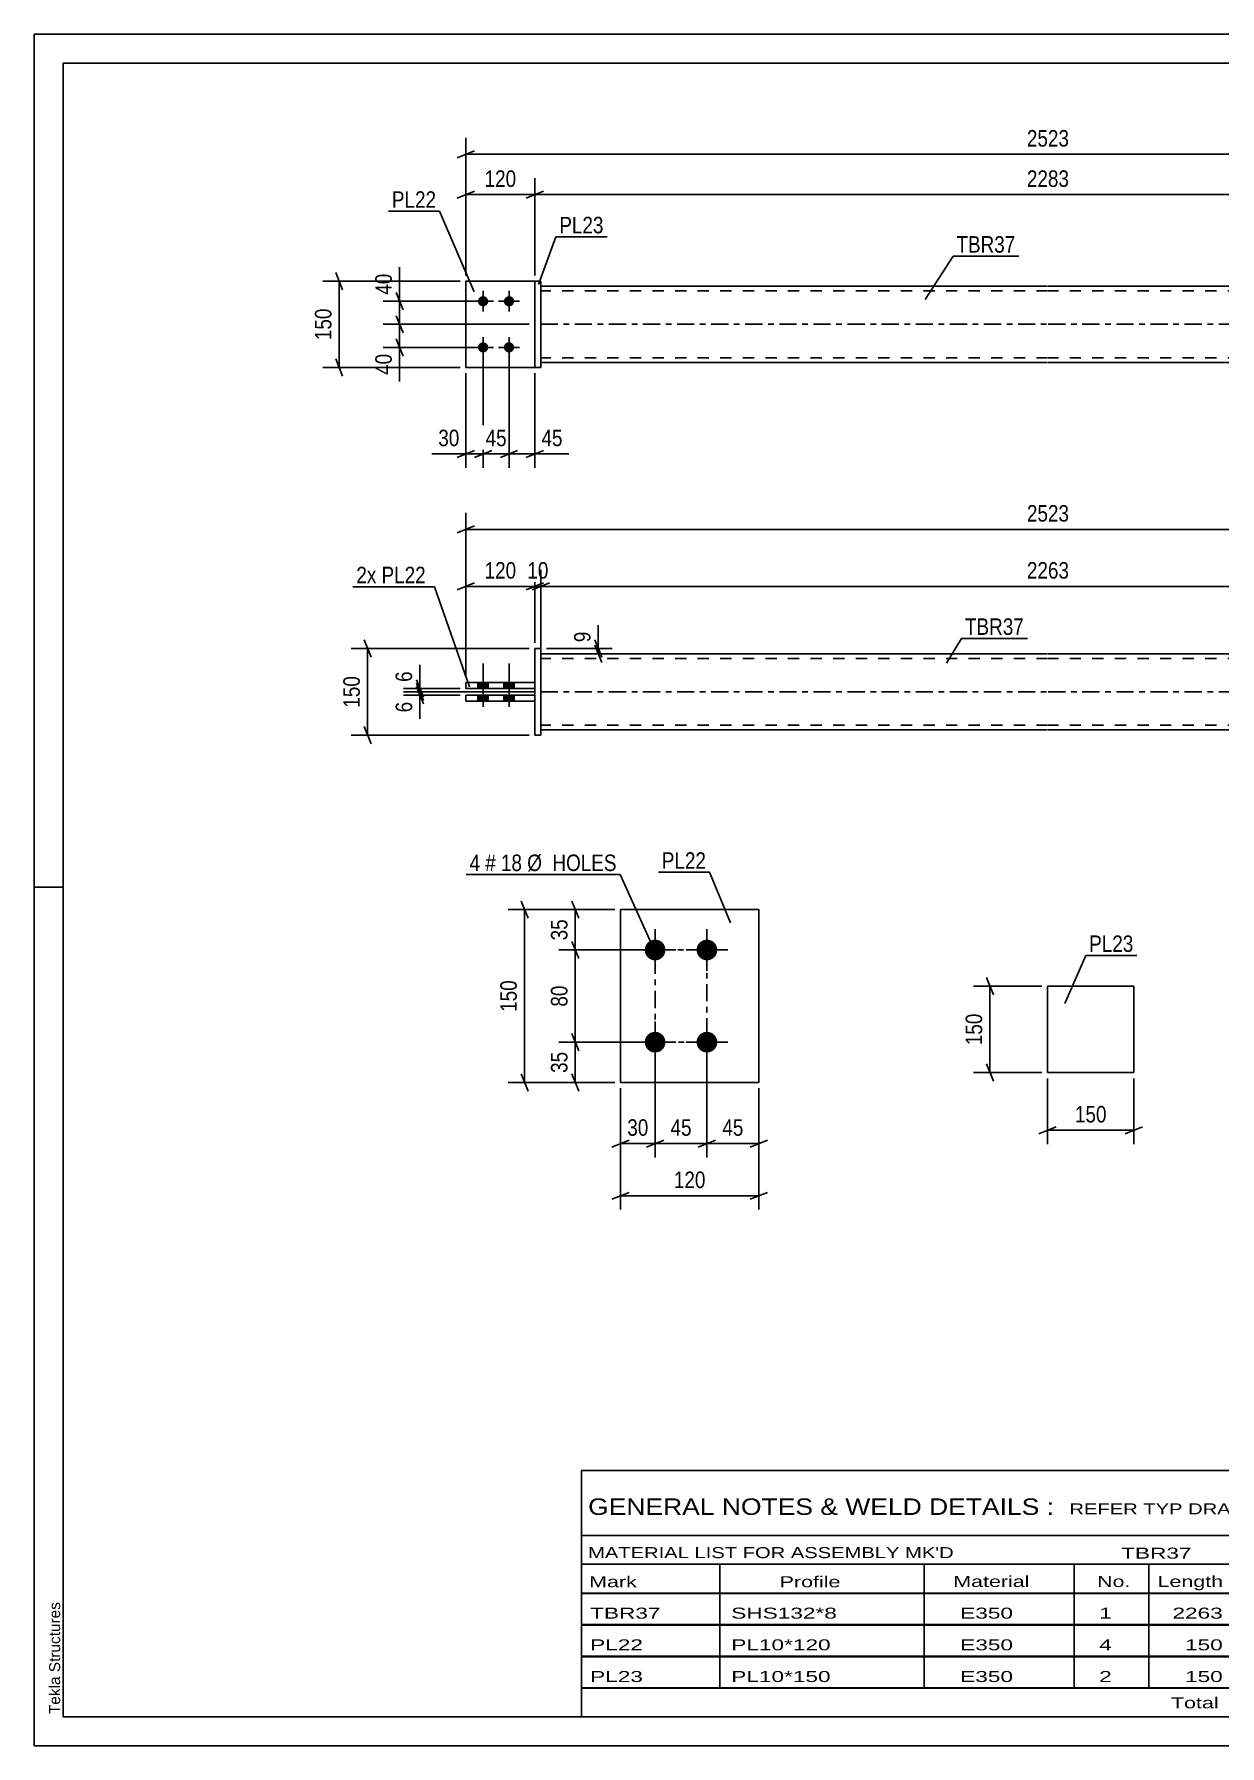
# Model space of a CAD drawing. Header units: millimetres. Extents: x 0 to 420, y 0 to 297.
# Drawn here: x 0 to 205.8, y 0 to 297 of the extents above; entities that cross this region are included whole.
import ezdxf

# ---------------------------------------------------------------- set-up
doc = ezdxf.new("R2010")
doc.units = ezdxf.units.MM
doc.linetypes.add('DXK_LINE_DOT2', pattern=[3.9198, 1.9599, -1.9599])
doc.linetypes.add('DXK_LINE_DOT3', pattern=[5.9187, 2.979, -0.9799, 0.9799, -0.9799])
doc.styles.add('Arial', font='arial.ttf', dxfattribs={"height": 0.2})
doc.styles.add('Arial Narrow', font='ARIALN.TTF', dxfattribs={"height": 0.2})

# ---------------------------------------------------------------- blocks, each defined once
blk = doc.blocks.new('Unknown-489684356-1163')
at = {"color": 5, "linetype": 'Continuous'}
for p, q in [((420, 297), (0, 297)), ((0, 297), (0, 0)), ((0, 292), (0, 297)), ((415, 292), (5, 292)), ((5, 292), (5, 5)), ((5, 149), (0, 149)), ((0, 0), (0, 5)), ((5, 5), (415, 5)), ((0, 0), (420, 0))]:
    blk.add_line(p, q, dxfattribs=at)
at = {"color": 174, "linetype": 'Continuous', "style": 'Arial'}
blk.add_text('Tekla Structures', height=1.9102, rotation=90, dxfattribs=at).set_placement((4.5, 5.5))
blk = doc.blocks.new('Unknown-489684356-3835')
at = {"color": 7, "linetype": 'Continuous'}
for p, q in [((95, 47.75), (255, 47.75)), ((95, 36.5), (95, 47.75)), ((255, 47.75), (255, 36.5)), ((95, 36.5), (255, 36.5)), ((95, 36.5), (95, 31.5)), ((255, 36.5), (255, 31.5)), ((95, 31.5), (255, 31.5)), ((95, 31.5), (95, 26.5)), ((119, 31.5), (119, 26.5)), ((154.5, 31.5), (154.5, 26.5)), ((180.5, 31.5), (180.5, 26.5)), ((193.5, 31.5), (193.5, 26.5)), ((211, 31.5), (211, 26.5)), ((233, 31.5), (233, 26.5)), ((255, 31.5), (255, 26.5)), ((95, 26.5), (255, 26.5)), ((95, 26.45), (95, 21.05)), ((95, 26.45), (255, 26.45)), ((119, 26.5), (119, 21)), ((154.5, 26.5), (154.5, 21)), ((180.5, 26.5), (180.5, 21)), ((193.5, 26.5), (193.5, 21)), ((211, 26.5), (211, 21)), ((233, 26.5), (233, 21)), ((255, 26.45), (255, 21.05)), ((95, 21.05), (255, 21.05)), ((95, 20.95), (95, 15.55)), ((95, 20.95), (255, 20.95)), ((119, 21), (119, 15.5)), ((154.5, 21), (154.5, 15.5)), ((180.5, 21), (180.5, 15.5)), ((193.5, 21), (193.5, 15.5)), ((211, 21), (211, 15.5)), ((233, 21), (233, 15.5)), ((255, 20.95), (255, 15.55)), ((95, 15.55), (255, 15.55)), ((95, 15.45), (95, 10.05)), ((95, 15.45), (255, 15.45)), ((119, 15.5), (119, 10)), ((154.5, 15.5), (154.5, 10)), ((180.5, 15.5), (180.5, 10)), ((193.5, 15.5), (193.5, 10)), ((211, 15.5), (211, 10)), ((233, 15.5), (233, 10)), ((255, 15.45), (255, 10.05)), ((95, 10.05), (255, 10.05)), ((95, 10), (255, 10)), ((95, 10), (95, 5)), ((211, 10), (211, 5)), ((233, 10), (233, 5)), ((255, 10), (255, 5)), ((95, 5), (255, 5))]:
    blk.add_line(p, q, dxfattribs=at)
at = {"color": 7, "style": 'Arial Narrow'}
for s, height, width, p in [('GENERAL NOTES & WELD DETAILS :', 2.8633, 1.4, (96.15, 40.06)), ('REFER TYP DRAWING TYP-01', 1.9089, 1.6, (179.7, 40.16)), ("MATERIAL LIST FOR ASSEMBLY MK'D", 1.9089, 1.6, (96.15, 32.56)), ('TBR37', 1.909, 1.794707, (188.68, 32.47)), ('6', 1.91, 1.794707, (217.08, 32.56)), ('No. Required', 1.9089, 1.6, (226.41, 32.56)), ('Mark', 1.909, 1.7, (96.34, 27.5)), ('Profile', 1.909, 1.7, (129.41, 27.5)), ('Material', 1.909, 1.7, (159.54, 27.56)), ('No.', 1.909, 1.7, (184.5, 27.56)), ('Length', 1.909, 1.7, (195, 27.56)), ('Area', 1.909, 1.7, (217.5, 27.56)), ('Weight', 1.909, 1.7, (237, 27.56))]:
    blk.add_text(s, height=height, dxfattribs=dict(at, width=width)).set_placement(p)
at = {"color": 7, "linetype": 'Continuous', "style": 'Arial Narrow'}
for s, height, width, p in [('TBR37', 1.909, 1.794707, (96.5, 22.06)), ('SHS132*8', 1.909, 1.794707, (121, 22.06)), ('E350', 1.909, 1.794707, (160.74, 22.06)), ('1', 1.91, 1.794707, (184.86, 22.06)), ('2263', 1.909, 1.794707, (197.58, 22.06)), ('1.2', 1.909, 1.794707, (221.32, 22.06)), ('70.5', 1.909, 1.794707, (240.14, 22.06)), ('PL22', 1.909, 1.794707, (96.5, 16.56)), ('PL10*120', 1.909, 1.794707, (121, 16.56)), ('E350', 1.909, 1.794707, (160.74, 16.56)), ('4', 1.91, 1.794707, (184.86, 16.56)), ('150', 1.909, 1.794707, (199.77, 16.56)), ('0.0', 1.909, 1.794707, (221.32, 16.56)), ('5.7', 1.909, 1.794707, (242.33, 16.56)), ('PL23', 1.909, 1.794707, (96.5, 11.06)), ('PL10*150', 1.909, 1.794707, (121, 11.06)), ('E350', 1.909, 1.794707, (160.74, 11.06)), ('2', 1.91, 1.794707, (184.86, 11.06)), ('150', 1.909, 1.794707, (199.77, 11.06)), ('0.1', 1.909, 1.794707, (221.32, 11.06)), ('3.5', 1.909, 1.794707, (242.33, 11.06)), ('Total', 1.909, 1.7, (197.33, 6.5)), ('1.5', 1.909, 1.794707, (220.83, 6.5)), ('79.7', 1.909, 1.794707, (240.14, 6.5))]:
    blk.add_text(s, height=height, dxfattribs=dict(at, width=width)).set_placement(p)
blk = doc.blocks.new('Part-489684356-1448 - 1400')
at = {"color": 2, "linetype": 'Continuous'}
for p, q in [((86.92, 182.29), (74.92, 182.29)), ((74.92, 182.29), (74.92, 181.29)), ((74.92, 181.29), (86.92, 181.29)), ((86.92, 181.29), (86.92, 182.29))]:
    blk.add_line(p, q, dxfattribs=at)
blk = doc.blocks.new('Part-489684356-1476 - 1400')
at = {"linetype": 'Continuous'}
blk.add_hatch(color=2, dxfattribs=at).paths.add_polyline_path([(234.02, 176.29), (233.22, 177.69), (234.82, 177.69)])
at = {"color": 2, "linetype": 'Continuous'}
for p, q in [((87.92, 189.49), (175.92, 189.49)), ((176.02, 189.49), (264.02, 189.49)), ((87.92, 176.29), (175.92, 176.29)), ((176.02, 176.29), (264.02, 176.29)), ((234.02, 176.29), (233.22, 177.69)), ((233.22, 177.69), (234.82, 177.69)), ((234.82, 177.69), (234.02, 176.29))]:
    blk.add_line(p, q, dxfattribs=at)
at = {"color": 7, "linetype": 'DXK_LINE_DOT2'}
for p, q in [((87.92, 176.29), (87.92, 189.49)), ((175.92, 188.69), (87.92, 188.69)), ((264.02, 188.69), (176.02, 188.69)), ((264.02, 189.49), (264.02, 176.29)), ((175.92, 177.09), (87.92, 177.09)), ((264.02, 177.09), (176.02, 177.09))]:
    blk.add_line(p, q, dxfattribs=at)
at = {"color": 7, "linetype": 'DXK_LINE_DOT3'}
for p, q in [((87.92, 182.89), (175.92, 182.89)), ((176.02, 182.89), (264.02, 182.89))]:
    blk.add_line(p, q, dxfattribs=at)
at = {"color": 2, "linetype": 'Continuous'}
blk.add_circle((234.02, 177.19), 1, dxfattribs=at)
blk = doc.blocks.new('Bolt-489684356-1413 - 1400')
at = {"linetype": 'Continuous'}
for points in [[(77.02, 183.49), (78.82, 183.49), (78.82, 184.49), (77.02, 184.49)], [(77.02, 183.49), (78.82, 183.49), (78.82, 184.49), (77.02, 184.49)], [(81.52, 183.49), (83.32, 183.49), (83.32, 184.49), (81.52, 184.49)], [(81.52, 183.49), (83.32, 183.49), (83.32, 184.49), (81.52, 184.49)], [(77.02, 181.29), (78.82, 181.29), (78.82, 182.29), (77.02, 182.29)], [(77.02, 181.29), (78.82, 181.29), (78.82, 182.29), (77.02, 182.29)], [(81.52, 181.29), (83.32, 181.29), (83.32, 182.29), (81.52, 182.29)], [(81.52, 181.29), (83.32, 181.29), (83.32, 182.29), (81.52, 182.29)]]:
    blk.add_hatch(color=1, dxfattribs=at).paths.add_polyline_path(points)
at = {"color": 1, "linetype": 'Continuous'}
for p, q in [((77.92, 180.29), (77.92, 187.79)), ((77.92, 180.29), (77.92, 187.79)), ((82.42, 180.29), (82.42, 187.79)), ((82.42, 180.29), (82.42, 187.79)), ((77.02, 183.49), (77.02, 184.49)), ((77.02, 183.49), (77.02, 184.49)), ((78.82, 183.49), (78.82, 184.49)), ((78.82, 183.49), (78.82, 184.49)), ((81.52, 183.49), (81.52, 184.49)), ((81.52, 183.49), (81.52, 184.49)), ((83.32, 183.49), (83.32, 184.49)), ((83.32, 183.49), (83.32, 184.49)), ((77.02, 181.29), (77.02, 182.29)), ((77.02, 181.29), (77.02, 182.29)), ((78.82, 181.29), (78.82, 182.29)), ((78.82, 181.29), (78.82, 182.29)), ((81.52, 181.29), (81.52, 182.29)), ((81.52, 181.29), (81.52, 182.29)), ((83.32, 181.29), (83.32, 182.29)), ((83.32, 181.29), (83.32, 182.29))]:
    blk.add_line(p, q, dxfattribs=at)
blk = doc.blocks.new('Part-489684356-1417 - 1400')
at = {"color": 2, "linetype": 'Continuous'}
for p, q in [((86.92, 175.39), (86.92, 190.39)), ((86.92, 190.39), (87.92, 190.39)), ((87.92, 190.39), (87.92, 175.39)), ((87.92, 175.39), (86.92, 175.39))]:
    blk.add_line(p, q, dxfattribs=at)
blk = doc.blocks.new('Part-489684356-1443 - 1400')
at = {"color": 2, "linetype": 'Continuous'}
for p, q in [((86.92, 184.49), (74.92, 184.49)), ((74.92, 184.49), (74.92, 183.49)), ((86.92, 183.49), (86.92, 184.49)), ((86.92, 183.49), (74.92, 183.49))]:
    blk.add_line(p, q, dxfattribs=at)
blk = doc.blocks.new('Part-489684356-1706 - 1681')
at = {"color": 2, "linetype": 'Continuous'}
for p, q in [((86.92, 254.16), (74.92, 254.16)), ((74.92, 254.16), (74.92, 239.16)), ((74.92, 239.16), (86.92, 239.16))]:
    blk.add_line(p, q, dxfattribs=at)
at = {"color": 7, "linetype": 'DXK_LINE_DOT2'}
blk.add_line((86.92, 239.16), (86.92, 254.16), dxfattribs=at)
blk = doc.blocks.new('Part-489684356-1747 - 1681')
at = {"linetype": 'Continuous'}
blk.add_hatch(color=2, dxfattribs=at).paths.add_polyline_path([(234.02, 246.66), (233.22, 248.06), (234.82, 248.06)])
at = {"color": 2, "linetype": 'Continuous'}
for p, q in [((87.92, 253.26), (175.92, 253.26)), ((176.02, 253.26), (264.02, 253.26)), ((234.02, 246.66), (233.22, 248.06)), ((233.22, 248.06), (234.82, 248.06)), ((234.82, 248.06), (234.02, 246.66)), ((87.92, 240.06), (175.92, 240.06)), ((176.02, 240.06), (264.02, 240.06))]:
    blk.add_line(p, q, dxfattribs=at)
at = {"color": 7, "linetype": 'DXK_LINE_DOT2'}
for p, q in [((87.92, 253.26), (87.92, 240.06)), ((175.92, 252.46), (87.92, 252.46)), ((264.02, 252.46), (176.02, 252.46)), ((264.02, 253.26), (264.02, 240.06)), ((175.92, 240.86), (87.92, 240.86)), ((264.02, 240.86), (176.02, 240.86))]:
    blk.add_line(p, q, dxfattribs=at)
at = {"color": 7, "linetype": 'DXK_LINE_DOT3'}
for p, q in [((87.92, 246.66), (175.92, 246.66)), ((176.02, 246.66), (264.02, 246.66))]:
    blk.add_line(p, q, dxfattribs=at)
at = {"color": 2, "linetype": 'Continuous'}
blk.add_circle((234.02, 247.56), 1, dxfattribs=at)
blk = doc.blocks.new('Part-489684356-1701 - 1681')
at = {"color": 2, "linetype": 'Continuous'}
for p, q in [((86.92, 239.16), (86.92, 254.16)), ((86.92, 254.16), (87.92, 254.16)), ((87.92, 239.16), (87.92, 254.16)), ((86.92, 239.16), (87.92, 239.16))]:
    blk.add_line(p, q, dxfattribs=at)
blk = doc.blocks.new('Bolt-489684356-1685 - 1681')
at = {"linetype": 'Continuous'}
for points in [[(77.92, 249.76, -1), (77.92, 251.56, -1)], [(82.42, 249.76, -1), (82.42, 251.56, -1)], [(77.92, 241.76, -1), (77.92, 243.56, -1)], [(82.42, 241.76, -1), (82.42, 243.56, -1)]]:
    blk.add_hatch(color=1, dxfattribs=at).paths.add_polyline_path(points)
at = {"color": 1, "linetype": 'Continuous'}
for p, q in [((77.92, 248.86), (77.92, 252.46)), ((82.42, 248.86), (82.42, 252.46)), ((79.72, 250.66), (76.12, 250.66)), ((84.22, 250.66), (80.62, 250.66)), ((77.92, 240.86), (77.92, 244.46)), ((82.42, 240.86), (82.42, 244.46)), ((79.72, 242.66), (76.12, 242.66)), ((84.22, 242.66), (80.62, 242.66))]:
    blk.add_line(p, q, dxfattribs=at)
blk = doc.blocks.new('Part-489684356-1707 - 1681')
at = {"color": 7, "linetype": 'DXK_LINE_DOT2'}
for p, q in [((86.92, 254.16), (74.92, 254.16)), ((74.92, 254.16), (74.92, 239.16)), ((86.92, 239.16), (86.92, 254.16)), ((74.92, 239.16), (86.92, 239.16))]:
    blk.add_line(p, q, dxfattribs=at)
blk = doc.blocks.new('Bolt-489684356-2108 - 2046')
at = {"linetype": 'Continuous'}
for points in [[(107.78, 136.29, -1), (107.78, 139.89, -1)], [(116.78, 136.29, -1), (116.78, 139.89, -1)], [(107.78, 120.29, -1), (107.78, 123.89, -1)], [(116.78, 120.29, -1), (116.78, 123.89, -1)]]:
    blk.add_hatch(color=1, dxfattribs=at).paths.add_polyline_path(points)
at = {"color": 1, "linetype": 'Continuous'}
for p, q in [((107.78, 134.49), (107.78, 141.69)), ((116.78, 134.49), (116.78, 141.69)), ((111.38, 138.09), (104.18, 138.09)), ((120.38, 138.09), (113.18, 138.09)), ((107.78, 118.49), (107.78, 125.69)), ((116.78, 118.49), (116.78, 125.69)), ((111.38, 122.09), (104.18, 122.09)), ((120.38, 122.09), (113.18, 122.09))]:
    blk.add_line(p, q, dxfattribs=at)
blk = doc.blocks.new('Part-489684356-2113 - 2046')
at = {"color": 2, "linetype": 'Continuous'}
for p, q in [((101.78, 115.09), (101.78, 145.09)), ((101.78, 145.09), (125.78, 145.09)), ((125.78, 115.09), (125.78, 145.09)), ((101.78, 115.09), (125.78, 115.09))]:
    blk.add_line(p, q, dxfattribs=at)
blk = doc.blocks.new('Part-489684356-2273 - 2267')
at = {"color": 2, "linetype": 'Continuous'}
for p, q in [((175.9, 131.81), (190.9, 131.81)), ((175.9, 116.81), (175.9, 131.81)), ((190.9, 131.81), (190.9, 116.81)), ((190.9, 116.81), (175.9, 116.81))]:
    blk.add_line(p, q, dxfattribs=at)
blk = doc.blocks.new('Rectangle-489684356-2253 - 2046')
at = {"color": 1, "linetype": 'DXK_LINE_DOT3'}
blk.add_lwpolyline([(107.78, 138.09), (116.78, 138.09), (116.78, 122.09), (107.78, 122.09), (107.78, 138.09)], close=True, dxfattribs=at)
blk = doc.blocks.new('StraightDimension-489684356-1537 - 1400')
at = {"color": 7, "linetype": 'Continuous'}
for p, q in [((74.92, 185.49), (74.92, 204.04)), ((86.92, 191.39), (86.92, 204.04)), ((73.42, 200.59), (76.42, 201.79)), ((74.92, 201.19), (86.92, 201.19)), ((88.42, 201.79), (85.42, 200.59))]:
    blk.add_line(p, q, dxfattribs=at)
at = {"color": 0}
blk.add_wipeout([(84.27, 201.94), (84.27, 206.14), (77.58, 206.14), (77.58, 201.94)], dxfattribs=at)
at = {"color": 3, "style": 'Arial Narrow'}
blk.add_text('120', height=2.863, dxfattribs=at).set_placement((78.18, 202.54))
blk = doc.blocks.new('StraightDimension-489684356-1527 - 1400')
at = {"color": 7, "linetype": 'Continuous'}
for p, q in [((86.92, 191.39), (86.92, 204.04)), ((87.92, 190.49), (87.92, 204.04)), ((85.42, 200.59), (88.42, 201.79)), ((89.42, 201.79), (86.42, 200.59)), ((86.92, 201.19), (87.92, 201.19))]:
    blk.add_line(p, q, dxfattribs=at)
at = {"color": 0}
blk.add_wipeout([(89.85, 201.94), (89.85, 206.14), (85, 206.14), (85, 201.94)], dxfattribs=at)
at = {"color": 3, "style": 'Arial Narrow'}
blk.add_text('10', height=2.863, dxfattribs=at).set_placement((85.6, 202.54))
blk = doc.blocks.new('StraightDimension-489684356-1574 - 1400')
at = {"color": 7, "linetype": 'Continuous'}
for p, q in [((66.35, 184.99), (67.55, 181.99)), ((67.55, 181.39), (66.35, 184.39)), ((73.92, 183.49), (64.1, 183.49)), ((86.92, 182.89), (64.1, 182.89)), ((66.95, 182.89), (66.95, 183.49))]:
    blk.add_line(p, q, dxfattribs=at)
at = {"color": 0}
blk.add_wipeout([(66.2, 187.04), (62, 187.04), (62, 184.01), (66.2, 184.01)], dxfattribs=at)
at = {"color": 7, "linetype": 'Continuous'}
blk.add_line((66.95, 183.49), (66.95, 187.56), dxfattribs=at)
blk.add_line((66.95, 183.49), (66.95, 187.56), dxfattribs=at)
at = {"color": 3, "style": 'Arial Narrow'}
blk.add_text('6', height=2.86, rotation=90.0002, dxfattribs=at).set_placement((65.6, 184.61))
blk = doc.blocks.new('StraightDimension-489684356-1591 - 1400')
at = {"color": 7, "linetype": 'Continuous'}
for p, q in [((74.92, 185.49), (74.92, 213.93)), ((277.02, 185.49), (277.02, 213.93)), ((76.42, 211.68), (73.42, 210.48)), ((74.92, 211.08), (277.02, 211.08)), ((275.52, 210.48), (278.52, 211.68))]:
    blk.add_line(p, q, dxfattribs=at)
at = {"color": 0}
blk.add_wipeout([(180.23, 211.83), (180.23, 216.03), (171.72, 216.03), (171.72, 211.83)], dxfattribs=at)
at = {"color": 3, "style": 'Arial Narrow'}
blk.add_text('2523', height=2.863, dxfattribs=at).set_placement((172.32, 212.43))
blk = doc.blocks.new('StraightDimension-489684356-1485 - 1400')
at = {"color": 7, "linetype": 'Continuous'}
for p, q in [((88.92, 190.39), (100.32, 190.39)), ((97.32, 191.89), (98.52, 188.89)), ((98.52, 187.99), (97.32, 190.99)), ((97.92, 189.49), (97.92, 190.39)), ((88.92, 189.49), (100.32, 189.49))]:
    blk.add_line(p, q, dxfattribs=at)
at = {"color": 0}
blk.add_wipeout([(97.17, 193.94), (92.97, 193.94), (92.97, 190.91), (97.17, 190.91)], dxfattribs=at)
at = {"color": 7, "linetype": 'Continuous'}
blk.add_line((97.92, 190.39), (97.92, 194.46), dxfattribs=at)
blk.add_line((97.92, 190.39), (97.92, 194.46), dxfattribs=at)
at = {"color": 3, "style": 'Arial Narrow'}
blk.add_text('9', height=2.86, rotation=90.0002, dxfattribs=at).set_placement((96.57, 191.51))
blk = doc.blocks.new('StraightDimension-489684356-1517 - 1400')
at = {"color": 7, "linetype": 'Continuous'}
for p, q in [((87.92, 190.49), (87.92, 204.04)), ((264.02, 190.49), (264.02, 204.04)), ((89.42, 201.79), (86.42, 200.59)), ((87.92, 201.19), (264.02, 201.19)), ((262.52, 200.59), (265.52, 201.79))]:
    blk.add_line(p, q, dxfattribs=at)
at = {"color": 0}
blk.add_wipeout([(180.23, 201.94), (180.23, 206.14), (171.72, 206.14), (171.72, 201.94)], dxfattribs=at)
at = {"color": 3, "style": 'Arial Narrow'}
blk.add_text('2263', height=2.863, dxfattribs=at).set_placement((172.32, 202.54))
blk = doc.blocks.new('StraightDimension-489684356-1558 - 1400')
at = {"color": 7, "linetype": 'Continuous'}
for p, q in [((66.35, 184.39), (67.55, 181.39)), ((86.92, 182.89), (64.1, 182.89)), ((73.92, 182.29), (64.1, 182.29)), ((67.55, 180.79), (66.35, 183.79)), ((66.95, 182.29), (66.95, 182.89))]:
    blk.add_line(p, q, dxfattribs=at)
at = {"color": 0}
blk.add_wipeout([(66.2, 181.76), (62, 181.76), (62, 178.73), (66.2, 178.73)], dxfattribs=at)
at = {"color": 7, "linetype": 'Continuous'}
blk.add_line((66.95, 182.29), (66.95, 178.21), dxfattribs=at)
blk.add_line((66.95, 182.29), (66.95, 178.21), dxfattribs=at)
at = {"color": 3, "style": 'Arial Narrow'}
blk.add_text('6', height=2.86, rotation=90.0002, dxfattribs=at).set_placement((65.6, 179.33))
blk = doc.blocks.new('StraightDimension-489684356-3391 - 1400')
at = {"color": 7, "linetype": 'Continuous'}
for p, q in [((85.92, 190.39), (55.02, 190.39)), ((58.47, 188.89), (57.27, 191.89)), ((57.87, 175.39), (57.87, 190.39)), ((85.92, 175.39), (55.02, 175.39)), ((57.27, 176.89), (58.47, 173.89))]:
    blk.add_line(p, q, dxfattribs=at)
at = {"color": 0}
blk.add_wipeout([(57.12, 186.23), (52.92, 186.23), (52.92, 179.54), (57.12, 179.54)], dxfattribs=at)
at = {"color": 3, "style": 'Arial Narrow'}
blk.add_text('150', height=2.863, rotation=90.0002, dxfattribs=at).set_placement((56.52, 180.14))
blk = doc.blocks.new('StraightDimension-489684356-1857 - 1681')
at = {"color": 7, "linetype": 'Continuous'}
for p, q in [((76.92, 250.66), (60.57, 250.66)), ((62.82, 252.16), (64.02, 249.16)), ((63.42, 246.66), (63.42, 250.66)), ((85.92, 246.66), (60.57, 246.66)), ((64.02, 245.16), (62.82, 248.16))]:
    blk.add_line(p, q, dxfattribs=at)
at = {"color": 0}
blk.add_wipeout([(62.67, 256.04), (58.47, 256.04), (58.47, 251.19), (62.67, 251.19)], dxfattribs=at)
at = {"color": 7, "linetype": 'Continuous'}
blk.add_line((63.42, 250.66), (63.42, 256.57), dxfattribs=at)
blk.add_line((63.42, 250.66), (63.42, 256.57), dxfattribs=at)
at = {"color": 3, "style": 'Arial Narrow'}
blk.add_text('40', height=2.863, rotation=90.0002, dxfattribs=at).set_placement((62.07, 251.79))
blk = doc.blocks.new('StraightDimension-489684356-1874 - 1681')
at = {"color": 7, "linetype": 'Continuous'}
for p, q in [((77.92, 241.66), (77.92, 221.76)), ((74.92, 238.16), (74.92, 221.76)), ((73.42, 223.56), (76.42, 224.76)), ((74.92, 224.16), (77.92, 224.16)), ((79.42, 224.76), (76.42, 223.56))]:
    blk.add_line(p, q, dxfattribs=at)
at = {"color": 0}
blk.add_wipeout([(74.4, 224.91), (74.4, 229.11), (69.54, 229.11), (69.54, 224.91)], dxfattribs=at)
at = {"color": 7, "linetype": 'Continuous'}
blk.add_line((74.92, 224.16), (69.02, 224.16), dxfattribs=at)
blk.add_line((74.92, 224.16), (69.02, 224.16), dxfattribs=at)
at = {"color": 3, "style": 'Arial Narrow'}
blk.add_text('30', height=2.863, dxfattribs=at).set_placement((70.14, 225.51))
blk = doc.blocks.new('StraightDimension-489684356-1952 - 1681')
at = {"color": 7, "linetype": 'Continuous'}
for p, q in [((74.92, 255.16), (74.92, 272.01)), ((86.92, 255.16), (86.92, 272.01)), ((73.42, 268.56), (76.42, 269.76)), ((74.92, 269.16), (86.92, 269.16)), ((88.42, 269.76), (85.42, 268.56))]:
    blk.add_line(p, q, dxfattribs=at)
at = {"color": 0}
blk.add_wipeout([(84.27, 269.91), (84.27, 274.11), (77.58, 274.11), (77.58, 269.91)], dxfattribs=at)
at = {"color": 3, "style": 'Arial Narrow'}
blk.add_text('120', height=2.863, dxfattribs=at).set_placement((78.18, 270.51))
blk = doc.blocks.new('StraightDimension-489684356-1848 - 1681')
at = {"color": 7, "linetype": 'Continuous'}
for p, q in [((85.92, 246.66), (60.57, 246.66)), ((62.82, 248.16), (64.02, 245.16)), ((63.42, 242.66), (63.42, 246.66)), ((64.02, 241.16), (62.82, 244.16)), ((76.92, 242.66), (60.57, 242.66))]:
    blk.add_line(p, q, dxfattribs=at)
at = {"color": 0}
blk.add_wipeout([(62.67, 242.14), (58.47, 242.14), (58.47, 237.28), (62.67, 237.28)], dxfattribs=at)
at = {"color": 7, "linetype": 'Continuous'}
blk.add_line((63.42, 242.66), (63.42, 236.76), dxfattribs=at)
blk.add_line((63.42, 242.66), (63.42, 236.76), dxfattribs=at)
at = {"color": 3, "style": 'Arial Narrow'}
blk.add_text('40', height=2.863, rotation=90.0002, dxfattribs=at).set_placement((62.07, 237.88))
blk = doc.blocks.new('StraightDimension-489684356-1893 - 1681')
at = {"color": 7, "linetype": 'Continuous'}
for p, q in [((77.92, 241.66), (77.92, 221.76)), ((82.42, 241.66), (82.42, 221.76)), ((76.42, 223.56), (79.42, 224.76)), ((77.92, 224.16), (82.42, 224.16)), ((83.92, 224.76), (80.92, 223.56))]:
    blk.add_line(p, q, dxfattribs=at)
at = {"color": 0}
blk.add_wipeout([(82.6, 224.91), (82.6, 229.11), (77.75, 229.11), (77.75, 224.91)], dxfattribs=at)
at = {"color": 3, "style": 'Arial Narrow'}
blk.add_text('45', height=2.863, dxfattribs=at).set_placement((78.35, 225.51))
blk = doc.blocks.new('StraightDimension-489684356-1909 - 1681')
at = {"color": 7, "linetype": 'Continuous'}
for p, q in [((82.42, 241.66), (82.42, 221.76)), ((86.92, 238.16), (86.92, 221.76)), ((80.92, 223.56), (83.92, 224.76)), ((82.42, 224.16), (86.92, 224.16)), ((88.42, 224.76), (85.42, 223.56))]:
    blk.add_line(p, q, dxfattribs=at)
at = {"color": 0}
blk.add_wipeout([(92.31, 224.91), (92.31, 229.11), (87.45, 229.11), (87.45, 224.91)], dxfattribs=at)
at = {"color": 7, "linetype": 'Continuous'}
blk.add_line((86.92, 224.16), (92.83, 224.16), dxfattribs=at)
blk.add_line((86.92, 224.16), (92.83, 224.16), dxfattribs=at)
at = {"color": 3, "style": 'Arial Narrow'}
blk.add_text('45', height=2.863, dxfattribs=at).set_placement((88.05, 225.51))
blk = doc.blocks.new('StraightDimension-489684356-1932 - 1681')
at = {"color": 7, "linetype": 'Continuous'}
for p, q in [((76.42, 276.76), (73.42, 275.56)), ((74.92, 255.16), (74.92, 279.01)), ((275.52, 275.56), (278.52, 276.76)), ((277.02, 255.16), (277.02, 279.01)), ((74.92, 276.16), (277.02, 276.16))]:
    blk.add_line(p, q, dxfattribs=at)
at = {"color": 0}
blk.add_wipeout([(180.23, 276.91), (180.23, 281.11), (171.72, 281.11), (171.72, 276.91)], dxfattribs=at)
at = {"color": 3, "style": 'Arial Narrow'}
blk.add_text('2523', height=2.863, dxfattribs=at).set_placement((172.32, 277.51))
blk = doc.blocks.new('StraightDimension-489684356-1974 - 1681')
at = {"color": 7, "linetype": 'Continuous'}
for p, q in [((86.92, 255.16), (86.92, 272.01)), ((265.02, 255.16), (265.02, 272.01)), ((88.42, 269.76), (85.42, 268.56)), ((86.92, 269.16), (265.02, 269.16)), ((263.52, 268.56), (266.52, 269.76))]:
    blk.add_line(p, q, dxfattribs=at)
at = {"color": 0}
blk.add_wipeout([(180.23, 269.91), (180.23, 274.11), (171.72, 274.11), (171.72, 269.91)], dxfattribs=at)
at = {"color": 3, "style": 'Arial Narrow'}
blk.add_text('2283', height=2.863, dxfattribs=at).set_placement((172.32, 270.51))
blk = doc.blocks.new('StraightDimension-489684356-3370 - 1681')
at = {"color": 7, "linetype": 'Continuous'}
for p, q in [((53.54, 252.66), (52.34, 255.66)), ((73.92, 254.16), (50.09, 254.16)), ((52.94, 239.16), (52.94, 254.16)), ((52.34, 240.66), (53.54, 237.66)), ((73.92, 239.16), (50.09, 239.16))]:
    blk.add_line(p, q, dxfattribs=at)
at = {"color": 0}
blk.add_wipeout([(52.19, 250.01), (47.99, 250.01), (47.99, 243.32), (52.19, 243.32)], dxfattribs=at)
at = {"color": 3, "style": 'Arial Narrow'}
blk.add_text('150', height=2.863, rotation=90.0002, dxfattribs=at).set_placement((51.59, 243.92))
blk = doc.blocks.new('StraightDimension-489684356-2155 - 2046')
at = {"color": 7, "linetype": 'Continuous'}
for p, q in [((93.31, 146.59), (94.51, 143.59)), ((100.78, 145.09), (91.06, 145.09)), ((93.91, 138.09), (93.91, 145.09)), ((106.78, 138.09), (91.06, 138.09)), ((94.51, 136.59), (93.31, 139.59))]:
    blk.add_line(p, q, dxfattribs=at)
at = {"color": 0}
blk.add_wipeout([(93.16, 144.02), (88.96, 144.02), (88.96, 139.16), (93.16, 139.16)], dxfattribs=at)
at = {"color": 3, "style": 'Arial Narrow'}
blk.add_text('35', height=2.863, rotation=90.0002, dxfattribs=at).set_placement((92.56, 139.76))
blk = doc.blocks.new('StraightDimension-489684356-2115 - 2046')
at = {"color": 7, "linetype": 'Continuous'}
for p, q in [((101.78, 114.09), (101.78, 93.03)), ((125.78, 114.09), (125.78, 93.03)), ((103.28, 96.03), (100.28, 94.83)), ((101.78, 95.43), (125.78, 95.43)), ((124.28, 94.83), (127.28, 96.03))]:
    blk.add_line(p, q, dxfattribs=at)
at = {"color": 0}
blk.add_wipeout([(117.12, 96.18), (117.12, 100.38), (110.44, 100.38), (110.44, 96.18)], dxfattribs=at)
at = {"color": 3, "style": 'Arial Narrow'}
blk.add_text('120', height=2.863, dxfattribs=at).set_placement((111.04, 96.78))
blk = doc.blocks.new('StraightDimension-489684356-2138 - 2046')
at = {"color": 7, "linetype": 'Continuous'}
for p, q in [((106.78, 122.09), (91.06, 122.09)), ((93.31, 123.59), (94.51, 120.59)), ((93.91, 115.09), (93.91, 122.09)), ((94.51, 113.59), (93.31, 116.59)), ((100.78, 115.09), (91.06, 115.09))]:
    blk.add_line(p, q, dxfattribs=at)
at = {"color": 0}
blk.add_wipeout([(93.16, 121.02), (88.96, 121.02), (88.96, 116.16), (93.16, 116.16)], dxfattribs=at)
at = {"color": 3, "style": 'Arial Narrow'}
blk.add_text('35', height=2.863, rotation=90.0002, dxfattribs=at).set_placement((92.56, 116.76))
blk = doc.blocks.new('StraightDimension-489684356-2171 - 2046')
at = {"color": 7, "linetype": 'Continuous'}
for p, q in [((106.78, 138.09), (91.06, 138.09)), ((94.51, 136.59), (93.31, 139.59)), ((93.91, 122.09), (93.91, 138.09)), ((106.78, 122.09), (91.06, 122.09)), ((93.31, 123.59), (94.51, 120.59))]:
    blk.add_line(p, q, dxfattribs=at)
at = {"color": 0}
blk.add_wipeout([(93.16, 132.52), (88.96, 132.52), (88.96, 127.66), (93.16, 127.66)], dxfattribs=at)
at = {"color": 3, "style": 'Arial Narrow'}
blk.add_text('80', height=2.863, rotation=90.0002, dxfattribs=at).set_placement((92.56, 128.26))
blk = doc.blocks.new('StraightDimension-489684356-2185 - 2046')
at = {"color": 7, "linetype": 'Continuous'}
for p, q in [((85.72, 143.59), (84.52, 146.59)), ((100.78, 145.09), (82.27, 145.09)), ((85.12, 115.09), (85.12, 145.09)), ((84.52, 116.59), (85.72, 113.59)), ((100.78, 115.09), (82.27, 115.09))]:
    blk.add_line(p, q, dxfattribs=at)
at = {"color": 0}
blk.add_wipeout([(84.37, 133.43), (80.17, 133.43), (80.17, 126.75), (84.37, 126.75)], dxfattribs=at)
at = {"color": 3, "style": 'Arial Narrow'}
blk.add_text('150', height=2.863, rotation=90.0002, dxfattribs=at).set_placement((83.77, 127.35))
blk = doc.blocks.new('StraightDimension-489684356-2205 - 2046')
at = {"color": 7, "linetype": 'Continuous'}
for p, q in [((107.78, 121.09), (107.78, 102.1)), ((101.78, 114.09), (101.78, 102.1)), ((100.28, 103.9), (103.28, 105.1)), ((101.78, 104.5), (107.78, 104.5)), ((109.28, 105.1), (106.28, 103.9))]:
    blk.add_line(p, q, dxfattribs=at)
at = {"color": 0}
blk.add_wipeout([(107.21, 105.25), (107.21, 109.45), (102.35, 109.45), (102.35, 105.25)], dxfattribs=at)
at = {"color": 3, "style": 'Arial Narrow'}
blk.add_text('30', height=2.863, dxfattribs=at).set_placement((102.95, 105.85))
blk = doc.blocks.new('StraightDimension-489684356-2221 - 2046')
at = {"color": 7, "linetype": 'Continuous'}
for p, q in [((116.78, 121.09), (116.78, 102.1)), ((125.78, 114.09), (125.78, 102.1)), ((115.28, 103.9), (118.28, 105.1)), ((116.78, 104.5), (125.78, 104.5)), ((127.28, 105.1), (124.28, 103.9))]:
    blk.add_line(p, q, dxfattribs=at)
at = {"color": 0}
blk.add_wipeout([(123.71, 105.25), (123.71, 109.45), (118.85, 109.45), (118.85, 105.25)], dxfattribs=at)
at = {"color": 3, "style": 'Arial Narrow'}
blk.add_text('45', height=2.863, dxfattribs=at).set_placement((119.45, 105.85))
blk = doc.blocks.new('StraightDimension-489684356-2240 - 2046')
at = {"color": 7, "linetype": 'Continuous'}
for p, q in [((107.78, 121.09), (107.78, 102.1)), ((116.78, 121.09), (116.78, 102.1)), ((106.28, 103.9), (109.28, 105.1)), ((107.78, 104.5), (116.78, 104.5)), ((118.28, 105.1), (115.28, 103.9))]:
    blk.add_line(p, q, dxfattribs=at)
at = {"color": 0}
blk.add_wipeout([(114.71, 105.25), (114.71, 109.45), (109.85, 109.45), (109.85, 105.25)], dxfattribs=at)
at = {"color": 3, "style": 'Arial Narrow'}
blk.add_text('45', height=2.863, dxfattribs=at).set_placement((110.45, 105.85))
blk = doc.blocks.new('StraightDimension-489684356-2275 - 2267')
at = {"color": 7, "linetype": 'Continuous'}
for p, q in [((174.9, 131.81), (163.05, 131.81)), ((166.5, 130.31), (165.3, 133.31)), ((165.9, 116.81), (165.9, 131.81)), ((174.9, 116.81), (163.05, 116.81)), ((165.3, 118.31), (166.5, 115.31))]:
    blk.add_line(p, q, dxfattribs=at)
at = {"color": 0}
blk.add_wipeout([(165.15, 127.66), (160.95, 127.66), (160.95, 120.97), (165.15, 120.97)], dxfattribs=at)
at = {"color": 3, "style": 'Arial Narrow'}
blk.add_text('150', height=2.863, rotation=90.0002, dxfattribs=at).set_placement((164.55, 121.57))
blk = doc.blocks.new('StraightDimension-489684356-2284 - 2267')
at = {"color": 7, "linetype": 'Continuous'}
for p, q in [((175.9, 115.81), (175.9, 104.41)), ((190.9, 115.81), (190.9, 104.41)), ((177.4, 107.41), (174.4, 106.21)), ((189.4, 106.21), (192.4, 107.41)), ((175.9, 106.81), (190.9, 106.81))]:
    blk.add_line(p, q, dxfattribs=at)
at = {"color": 0}
blk.add_wipeout([(186.74, 107.56), (186.74, 111.76), (180.06, 111.76), (180.06, 107.56)], dxfattribs=at)
at = {"color": 3, "style": 'Arial Narrow'}
blk.add_text('150', height=2.863, dxfattribs=at).set_placement((180.66, 108.16))
blk = doc.blocks.new('Mark-489684356-1472 - 1400')
at = {"color": 0}
blk.add_wipeout([(171.8, 192.77), (171.8, 195.77), (161.57, 195.77), (161.57, 192.77)], dxfattribs=at)
blk.add_wipeout([(171.8, 192.77), (171.8, 195.77), (161.57, 195.77), (161.57, 192.77)], dxfattribs=at)
at = {"color": 30, "linetype": 'Continuous'}
for p, q in [((158.38, 187.85), (160.97, 192.17)), ((160.97, 192.17), (172.4, 192.17))]:
    blk.add_line(p, q, dxfattribs=at)
at = {"color": 3, "style": 'Arial Narrow'}
blk.add_text('TBR37', height=2.863, dxfattribs=at).set_placement((161.57, 192.77))
blk = doc.blocks.new('MarkSet-489684356-1666 - 1400')
at = {"color": 30, "linetype": 'Continuous'}
blk.add_line((75.54, 183.77), (69.47, 201.13), dxfattribs=at)
at = {"color": 0}
blk.add_wipeout([(59.39, 201.73), (59.39, 204.73), (55.92, 204.73), (55.92, 201.73)], dxfattribs=at)
blk.add_wipeout([(59.39, 201.73), (59.39, 204.73), (55.92, 204.73), (55.92, 201.73)], dxfattribs=at)
blk.add_wipeout([(67.97, 201.73), (67.97, 204.73), (60.29, 204.73), (60.29, 201.73)], dxfattribs=at)
blk.add_wipeout([(67.97, 201.73), (67.97, 204.73), (60.29, 204.73), (60.29, 201.73)], dxfattribs=at)
at = {"color": 30, "linetype": 'Continuous'}
blk.add_line((55.32, 201.13), (69.47, 201.13), dxfattribs=at)
at = {"color": 3, "style": 'Arial Narrow'}
for s, p in [('2x', (55.92, 201.73)), ('PL22', (60.29, 201.73))]:
    blk.add_text(s, height=2.863, dxfattribs=at).set_placement(p)
blk = doc.blocks.new('Mark-489684356-1702 - 1681')
at = {"color": 0}
blk.add_wipeout([(69.77, 266.88), (69.77, 269.88), (62.09, 269.88), (62.09, 266.88)], dxfattribs=at)
blk.add_wipeout([(69.77, 266.88), (69.77, 269.88), (62.09, 269.88), (62.09, 266.88)], dxfattribs=at)
at = {"color": 30, "linetype": 'Continuous'}
for p in [(61.49, 266.28), (76.36, 252.28)]:
    blk.add_line(p, (70.37, 266.28), dxfattribs=at)
at = {"color": 3, "style": 'Arial Narrow'}
blk.add_text('PL22', height=2.863, dxfattribs=at).set_placement((62.09, 266.88))
blk = doc.blocks.new('Mark-489684356-1697 - 1681')
at = {"color": 0}
blk.add_wipeout([(98.83, 262.45), (98.83, 265.45), (91.15, 265.45), (91.15, 262.45)], dxfattribs=at)
blk.add_wipeout([(98.83, 262.45), (98.83, 265.45), (91.15, 265.45), (91.15, 262.45)], dxfattribs=at)
at = {"color": 30, "linetype": 'Continuous'}
for p, q in [((87.51, 253.55), (90.55, 261.85)), ((90.55, 261.85), (99.43, 261.85))]:
    blk.add_line(p, q, dxfattribs=at)
at = {"color": 3, "style": 'Arial Narrow'}
blk.add_text('PL23', height=2.863, dxfattribs=at).set_placement((91.15, 262.45))
blk = doc.blocks.new('Mark-489684356-1743 - 1681')
at = {"color": 0}
blk.add_wipeout([(170.32, 259.1), (170.32, 262.1), (160.09, 262.1), (160.09, 259.1)], dxfattribs=at)
blk.add_wipeout([(170.32, 259.1), (170.32, 262.1), (160.09, 262.1), (160.09, 259.1)], dxfattribs=at)
at = {"color": 30, "linetype": 'Continuous'}
for p, q in [((154.66, 250.97), (159.49, 258.5)), ((159.49, 258.5), (170.92, 258.5))]:
    blk.add_line(p, q, dxfattribs=at)
at = {"color": 3, "style": 'Arial Narrow'}
blk.add_text('TBR37', height=2.863, dxfattribs=at).set_placement((160.09, 259.1))
blk = doc.blocks.new('Mark-489684356-2109 - 2046')
at = {"color": 0}
blk.add_wipeout([(116.62, 152.18), (116.62, 155.18), (108.94, 155.18), (108.94, 152.18)], dxfattribs=at)
blk.add_wipeout([(116.62, 152.18), (116.62, 155.18), (108.94, 155.18), (108.94, 152.18)], dxfattribs=at)
at = {"color": 30, "linetype": 'Continuous'}
for p in [(108.34, 151.58), (120.88, 142.82)]:
    blk.add_line(p, (117.22, 151.58), dxfattribs=at)
at = {"color": 3, "style": 'Arial Narrow'}
blk.add_text('PL22', height=2.863, dxfattribs=at).set_placement((108.94, 152.18))
blk = doc.blocks.new('Mark-489684356-2104 - 2046')
at = {"color": 0}
blk.add_wipeout([(77.4, 151.79), (77.4, 154.79), (75.57, 154.79), (75.57, 151.79)], dxfattribs=at)
blk.add_wipeout([(77.4, 151.79), (77.4, 154.79), (75.57, 154.79), (75.57, 151.79)], dxfattribs=at)
blk.add_wipeout([(80.12, 151.79), (80.12, 154.79), (78.3, 154.79), (78.3, 151.79)], dxfattribs=at)
blk.add_wipeout([(80.12, 151.79), (80.12, 154.79), (78.3, 154.79), (78.3, 151.79)], dxfattribs=at)
at = {"color": 3, "style": 'Arial Narrow'}
blk.add_text('4', height=2.86, dxfattribs=at).set_placement((75.57, 151.79))
at = {"color": 0}
blk.add_wipeout([(84.68, 151.79), (84.68, 154.79), (81.02, 154.79), (81.02, 151.79)], dxfattribs=at)
blk.add_wipeout([(84.68, 151.79), (84.68, 154.79), (81.02, 154.79), (81.02, 151.79)], dxfattribs=at)
at = {"color": 3, "style": 'Arial Narrow'}
blk.add_text('#', height=2.86, dxfattribs=at).set_placement((78.3, 151.79))
at = {"color": 0}
blk.add_wipeout([(101.11, 151.79), (101.11, 154.79), (85.58, 154.79), (85.58, 151.79)], dxfattribs=at)
blk.add_wipeout([(101.11, 151.79), (101.11, 154.79), (85.58, 154.79), (85.58, 151.79)], dxfattribs=at)
at = {"color": 7, "linetype": 'Continuous'}
for p in [(74.97, 151.19), (107.38, 138.61)]:
    blk.add_line(p, (101.71, 151.19), dxfattribs=at)
at = {"color": 3, "style": 'Arial Narrow'}
for s, p in [('18', (81.02, 151.79)), ('Ø  HOLES', (85.58, 151.79))]:
    blk.add_text(s, height=2.863, dxfattribs=at).set_placement(p)
blk = doc.blocks.new('Mark-489684356-2269 - 2267')
at = {"color": 0}
blk.add_wipeout([(190.81, 137.75), (190.81, 140.75), (183.13, 140.75), (183.13, 137.75)], dxfattribs=at)
blk.add_wipeout([(190.81, 137.75), (190.81, 140.75), (183.13, 140.75), (183.13, 137.75)], dxfattribs=at)
at = {"color": 30, "linetype": 'Continuous'}
for p, q in [((178.93, 128.79), (182.53, 137.15)), ((182.53, 137.15), (191.41, 137.15))]:
    blk.add_line(p, q, dxfattribs=at)
at = {"color": 3, "style": 'Arial Narrow'}
blk.add_text('PL23', height=2.863, dxfattribs=at).set_placement((183.13, 137.75))

msp = doc.modelspace()

# ---------------------------------------------------------------- block references
for name in ['Unknown-489684356-1163', 'Part-489684356-1706 - 1681', 'Part-489684356-1707 - 1681', 'Bolt-489684356-1685 - 1681', 'Part-489684356-1701 - 1681', 'Part-489684356-1747 - 1681', 'Part-489684356-1417 - 1400', 'Bolt-489684356-1413 - 1400', 'Part-489684356-1476 - 1400', 'Part-489684356-1443 - 1400', 'Part-489684356-1448 - 1400', 'Part-489684356-2113 - 2046', 'Bolt-489684356-2108 - 2046', 'Rectangle-489684356-2253 - 2046', 'Part-489684356-2273 - 2267', 'Unknown-489684356-3835']:
    msp.add_blockref(name, (0, 0))

# ---------------------------------------------------------------- next in the draw order: block references
for name in ['StraightDimension-489684356-1857 - 1681', 'StraightDimension-489684356-1874 - 1681', 'StraightDimension-489684356-1537 - 1400', 'Mark-489684356-2109 - 2046', 'StraightDimension-489684356-2155 - 2046', 'Mark-489684356-2269 - 2267', 'StraightDimension-489684356-2275 - 2267', 'StraightDimension-489684356-2115 - 2046']:
    msp.add_blockref(name, (0, 0))

# ---------------------------------------------------------------- next in the draw order: block references
for name in ['StraightDimension-489684356-1952 - 1681', 'StraightDimension-489684356-1848 - 1681', 'StraightDimension-489684356-1527 - 1400', 'StraightDimension-489684356-1574 - 1400', 'StraightDimension-489684356-2138 - 2046', 'StraightDimension-489684356-2221 - 2046', 'StraightDimension-489684356-2284 - 2267']:
    msp.add_blockref(name, (0, 0))

# ---------------------------------------------------------------- next in the draw order: block references
for name in ['StraightDimension-489684356-1932 - 1681', 'StraightDimension-489684356-1893 - 1681', 'StraightDimension-489684356-1591 - 1400', 'StraightDimension-489684356-2171 - 2046']:
    msp.add_blockref(name, (0, 0))

# ---------------------------------------------------------------- next in the draw order: block references
for name in ['StraightDimension-489684356-1974 - 1681', 'StraightDimension-489684356-3370 - 1681', 'StraightDimension-489684356-1909 - 1681', 'StraightDimension-489684356-1485 - 1400', 'StraightDimension-489684356-1558 - 1400', 'StraightDimension-489684356-2185 - 2046']:
    msp.add_blockref(name, (0, 0))

# ---------------------------------------------------------------- next in the draw order: block references
for name in ['Mark-489684356-1702 - 1681', 'Mark-489684356-1697 - 1681', 'Mark-489684356-1743 - 1681', 'StraightDimension-489684356-1517 - 1400', 'Mark-489684356-2104 - 2046', 'StraightDimension-489684356-2205 - 2046']:
    msp.add_blockref(name, (0, 0))

# ---------------------------------------------------------------- next in the draw order: block references
for name in ['Mark-489684356-1472 - 1400', 'StraightDimension-489684356-3391 - 1400', 'StraightDimension-489684356-2240 - 2046']:
    msp.add_blockref(name, (0, 0))

# ---------------------------------------------------------------- next in the draw order: block references
msp.add_blockref('MarkSet-489684356-1666 - 1400', (0, 0))

doc.saveas('drawing.dxf')
